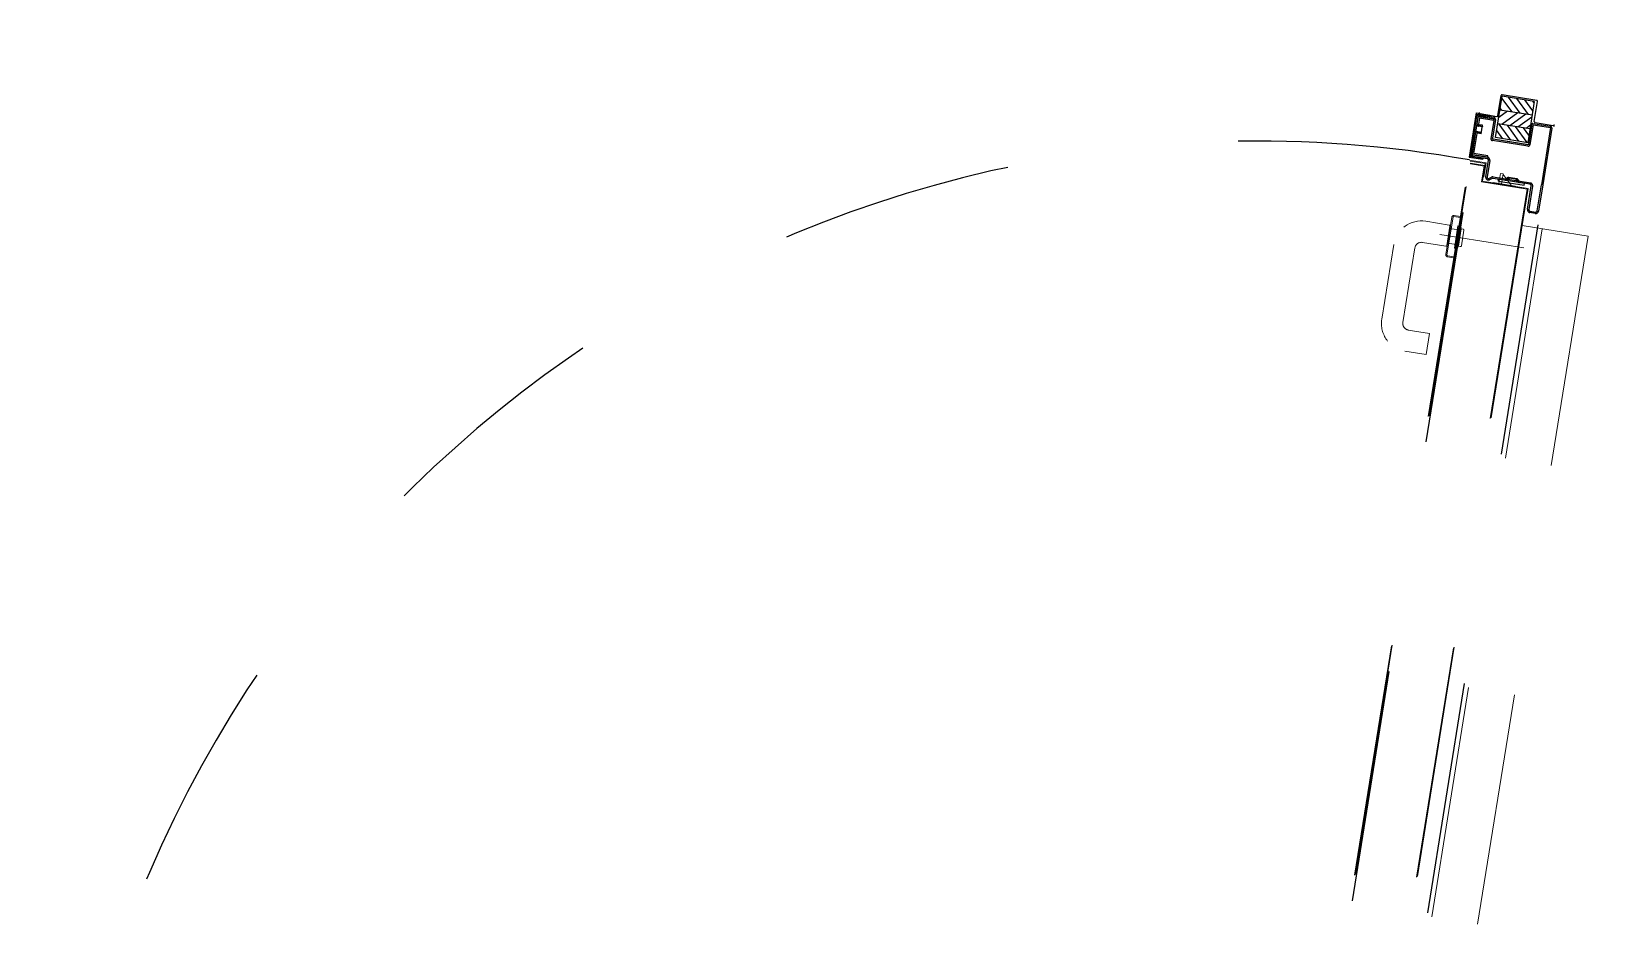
# Model space of a CAD drawing. Header units: centimetres. Extents: x 139057 to 200038, y 34824 to 80516.
# Drawn here: x 164515.4 to 164685.2, y 59885 to 59981.8 of the extents above; entities that cross this region are included whole.
import ezdxf

# ---------------------------------------------------------------- set-up
doc = ezdxf.new("R2010")
doc.units = ezdxf.units.CM
doc.header["$LTSCALE"] = 100
doc.linetypes.add('HIDDEN', pattern=[0.5, 0.25, -0.25])
doc.layers.get('0').update_dxf_attribs({"lineweight": 0})
doc.layers.add('410_STRUTTURE_001-AM_0', color=7, linetype='Continuous', lineweight=0)
doc.layers.add('A-SEGNALETICA', color=250, linetype='Continuous')
doc.layers.add('A-SI-PORTONI TF', color=1, linetype='Continuous')

# ---------------------------------------------------------------- blocks, each defined once
blk = doc.blocks.new('P2_TF113')
at = {"linetype": 'HIDDEN', "lineweight": 0, "ltscale": 10}
for p, q in [((12471, -147.9), (13623.2, -147.9)), ((12471, -219.9), (12471, -147.9)), ((12471, -197.9), (13623.2, -197.9)), ((12430.6, -219.9), (13670, -219.9)), ((12430.6, -219.9), (12430.6, -269.6)), ((12494.5, -305.8), (12494.5, -214.4)), ((12430.4, -234), (12430.4, -258)), ((12431.4, -220.7), (13669.2, -220.7)), ((12431.4, -220.7), (12431.4, -270.4)), ((12431.4, -223.3), (12431.4, -266.3)), ((12430.4, -248.8), (12419.4, -248.8)), ((12419.4, -248.8), (12419.4, -251.8)), ((12430.4, -251.8), (12419.4, -251.8)), ((12429.9, -238.3), (12419.9, -248.8)), ((12430.4, -238.3), (12429.9, -238.3)), ((12410.6, -268.8), (12410.6, -286.9)), ((12425.9, -268.8), (12410.6, -268.8)), ((12411.4, -269.6), (12411.4, -286.1)), ((12425.9, -269.6), (12411.4, -269.6)), ((12413.5, -269.6), (12413.5, -285.4)), ((12413.5, -269.6), (12430.6, -269.6)), ((12414.3, -270.4), (12414.3, -285.4)), ((12414.3, -270.4), (12431.4, -270.4)), ((12425.9, -268.8), (12425.9, -269.6)), ((13689.9, -286.9), (12410.6, -286.9)), ((13689.1, -286.1), (12411.4, -286.1)), ((12413.5, -285.4), (12414.3, -285.4)), ((12472, -286.9), (12472, -293.9)), ((12473.2, -286.9), (12472, -286.9)), ((12473.2, -286.9), (12473.2, -293.9)), ((12482.5, -286.7), (12482.5, -285.7)), ((12482.5, -285.7), (12506.5, -285.7)), ((12482.5, -286.7), (12506.5, -286.7)), ((12482.5, -288), (12482.5, -287)), ((12482.5, -287), (12506.5, -287)), ((12482.5, -288), (12506.5, -288)), ((12483.5, -284.2), (12505.5, -284.2)), ((12483.5, -285.2), (12483.5, -284.2)), ((12483.5, -285.2), (12505.5, -285.2)), ((12485, -283.9), (12485, -281.9)), ((12485, -283.9), (12504, -283.9)), ((12486, -280.9), (12503, -280.9)), ((12486.5, -296.4), (12486.5, -283.9)), ((12502.5, -296.4), (12502.5, -283.9)), ((12504, -283.9), (12504, -281.9)), ((12505.5, -285.2), (12505.5, -284.2)), ((12506.5, -286.7), (12506.5, -285.7)), ((12506.5, -288), (12506.5, -287)), ((12515.8, -286.9), (12515.8, -293.9)), ((12517, -286.9), (12515.8, -286.9)), ((12517, -286.9), (12517, -293.9)), ((12515, -294.7), (12474, -294.7)), ((12515, -295.9), (12474, -295.9)), ((12483, -297.4), (12483, -322.9)), ((12505, -296.4), (12484, -296.4)), ((12484.5, -295.9), (12504.5, -295.9)), ((12506, -297.4), (12506, -322.9)), ((12601.5, -299.9), (12601.5, -322.9)), ((12601.5, -299.9), (12624.5, -299.9)), ((12624.5, -299.9), (12624.5, -322.9)), ((12513, -329.9), (12594.5, -329.9)), ((12513, -352.9), (12594.5, -352.9))]:
    blk.add_line(p, q, dxfattribs=at)
at = {"linetype": 'HIDDEN', "ltscale": 10}
for p, q in [((13217.4, -202.8), (11527.2, -202.8)), ((12359.4, -223.7), (12359.4, -203.8)), ((12359.4, -223.7), (12359.4, -203.8)), ((12360.7, -225.9), (12360.7, -206.9)), ((12360.7, -225.9), (12360.7, -206.9)), ((12362.2, -225.4), (12362.2, -206.4)), ((12362.2, -206.4), (12424.4, -206.4)), ((12362.7, -204.9), (12424.4, -204.9)), ((12424.4, -204.9), (12452.9, -204.9)), ((12452.9, -206.4), (12424.4, -206.4)), ((12424.4, -258.9), (12424.4, -218.4)), ((12425.9, -218.4), (12425.9, -258.9)), ((12427.4, -215.4), (12452.9, -215.4)), ((12452.9, -216.9), (12427.4, -216.9)), ((12454.4, -213.9), (12454.4, -207.9)), ((12455.9, -207.9), (12455.9, -213.9)), ((12335.6, -225.7), (12335.6, -263.3)), ((12335.6, -225.7), (12335.6, -263.3)), ((12335.6, -225.7), (12335.6, -263.3)), ((12335.6, -225.7), (12335.6, -263.3)), ((12358.4, -224.7), (12336.6, -224.7)), ((12358.4, -224.7), (12336.6, -224.7)), ((12347.5, -228.1), (12337.1, -238.4)), ((12338.6, -228.1), (12337.1, -229.6)), ((12337.1, -228.1), (12382.1, -228.1)), ((12337.1, -228.1), (12337.1, -263.1)), ((12352.1, -232.2), (12337.1, -247.2)), ((12352.1, -228.1), (12352.1, -263.1)), ((12352.1, -234.9), (12367.1, -249.9)), ((12354.1, -228.1), (12367.1, -241.1)), ((12361.7, -226.9), (12384.4, -226.9)), ((12361.7, -226.9), (12383.4, -226.9)), ((12362.2, -225.4), (12383.9, -225.4)), ((12363, -228.1), (12367.1, -232.2)), ((12374, -228.1), (12367.1, -234.9)), ((12367.1, -228.1), (12367.1, -263.1)), ((12382.1, -228.8), (12367.1, -243.8)), ((12382.1, -237.6), (12367.1, -252.6)), ((12382.1, -228.1), (12382.1, -263.1)), ((12384.4, -226.9), (12384.4, -265.4)), ((12384.4, -227.9), (12384.4, -265.4)), ((12385.9, -227.4), (12385.9, -265.9)), ((12421.8, -233.4), (12424, -231.2)), ((12421.8, -242.5), (12421.8, -233.4)), ((12422.9, -234.4), (12425.1, -232.3)), ((12422.9, -234.4), (12422.9, -241.4)), ((12425.9, -224.7), (12425.9, -252.7)), ((12427.9, -224.7), (12425.9, -224.7)), ((12427.9, -252.7), (12427.9, -224.7)), ((12430.4, -234), (12430.6, -234)), ((12352.1, -241.1), (12337.1, -256.1)), ((12352.1, -249.9), (12339, -263.1)), ((12352.1, -243.8), (12367.1, -258.8)), ((12382.1, -246.4), (12367.1, -261.4)), ((12421.8, -242.5), (12424, -244.7)), ((12422.9, -241.4), (12425.1, -243.6)), ((12425.9, -252.7), (12427.9, -252.7)), ((12427.9, -252.7), (12425.9, -252.7)), ((12358.4, -264.3), (12336.6, -264.3)), ((12358.4, -264.3), (12336.6, -264.3)), ((12382.1, -263.1), (12337.1, -263.1)), ((12352.1, -261), (12350, -263.1)), ((12352.1, -254.8), (12360.4, -263.1)), ((12359.4, -283.8), (12359.4, -265.3)), ((12359.4, -283.8), (12359.4, -265.3)), ((12360.9, -283.9), (12360.9, -268.4)), ((12362.4, -267.9), (12362.4, -283.9)), ((12362.4, -267.9), (12383.9, -267.9)), ((12362.9, -266.4), (12383.4, -266.4)), ((12362.9, -266.4), (12383.4, -266.4)), ((12362.9, -268), (12362.9, -284.5)), ((12364.4, -268), (12362.9, -268)), ((12364.4, -268), (12364.4, -283.5)), ((12382.1, -255.3), (12374.3, -263.1)), ((12402.9, -268), (12402.9, -283.5)), ((12404.4, -268), (12402.9, -268)), ((12404.4, -268), (12404.4, -284.5)), ((12404.4, -283.9), (12404.4, -268.4)), ((12405.9, -283.9), (12405.9, -268.4)), ((12407.4, -265.4), (12425.4, -265.4)), ((12425.4, -266.9), (12407.4, -266.9)), ((12426.7, -263.1), (12425, -260.7)), ((12426.2, -259.8), (12427.9, -262.2)), ((12430.4, -258), (12430.6, -258)), ((13217.4, -284.8), (11527.2, -284.8)), ((12359.3, -287.9), (12359.3, -272.9)), ((12359.3, -272.9), (12360.3, -272.9)), ((12359.3, -287.9), (12407.3, -287.9)), ((12360.3, -286.9), (12360.3, -272.9)), ((12360.3, -286.9), (12406.3, -286.9)), ((12402.9, -286.9), (12360.9, -286.9)), ((12370.8, -285), (12363.4, -285)), ((12363.9, -285.4), (12402.9, -285.4)), ((12364.4, -283.5), (12370.8, -283.5)), ((12381, -285), (12370.8, -285)), ((12371.3, -279), (12371.3, -283)), ((12380.5, -279), (12371.3, -279)), ((12371.9, -279.5), (12372.8, -279)), ((12372.8, -280), (12371.9, -279.5)), ((12371.9, -280.5), (12372.8, -280)), ((12372.8, -281), (12371.9, -280.5)), ((12371.9, -281.5), (12372.8, -281)), ((12372.8, -282), (12371.9, -281.5)), ((12371.9, -282.5), (12372.8, -282)), ((12372.8, -283), (12371.9, -282.5)), ((12371.9, -283.5), (12372.8, -283)), ((12372.6, -283.8), (12371.9, -283.5)), ((12371.9, -284.5), (12372.4, -284.2)), ((12372.1, -284.5), (12371.9, -284.5)), ((12372.8, -279), (12372.8, -283)), ((12379, -279), (12379, -283)), ((12379.9, -279), (12379, -279.5)), ((12379.9, -280), (12379, -279.5)), ((12379, -280.5), (12379.9, -280)), ((12379.9, -281), (12379, -280.5)), ((12379, -281.5), (12379.9, -281)), ((12379.9, -282), (12379, -281.5)), ((12379, -282.5), (12379.9, -282)), ((12379.9, -283), (12379, -282.5)), ((12379, -283.5), (12379.9, -283)), ((12379.9, -284), (12379, -283.5)), ((12379.5, -284.2), (12379.9, -284)), ((12380.5, -279), (12380.5, -283)), ((12402.9, -283.5), (12381, -283.5)), ((12403.9, -285), (12381, -285)), ((12406.3, -286.9), (12406.3, -272.9)), ((12406.3, -272.9), (12407.3, -272.9)), ((12407.3, -287.9), (12407.3, -272.9))]:
    blk.add_line(p, q, dxfattribs=at)
at = {"linetype": 'HIDDEN'}
for centre, radius, start, end in [((12358.4, -203.8), 1, 0, 90), ((12360.4, -203.8), 1, 90, 180), ((12362.7, -206.9), 2, 90, 180), ((12427.4, -218.4), 3, 90, 180), ((12427.4, -218.4), 1.5, 90, 180), ((12452.9, -207.9), 3, 0, 90), ((12452.9, -207.9), 1.5, 0, 90), ((12452.9, -213.9), 1.5, 270, 360), ((12452.9, -213.9), 3, 270, 0), ((12336.6, -225.7), 1, 90, 180), ((12336.6, -225.7), 1, 90, 180), ((12358.4, -223.7), 1, 270, 0), ((12358.4, -223.7), 1, 270, 0), ((12361.7, -225.9), 1, 180, 270), ((12361.7, -225.9), 1, 180, 270), ((12361.7, -225.9), 1, 180, 270), ((12383.9, -227.4), 2, 0, 90), ((12422.9, -230.1), 1.5, 315, 0), ((12422.9, -230.1), 3, 315, 0), ((12422.9, -245.7), 1.5, 0, 45), ((12422.9, -245.7), 3, 0, 45), ((12336.6, -263.3), 1, 180, 270), ((12336.6, -263.3), 1, 180, 270), ((12358.4, -265.3), 1, 0, 90), ((12358.4, -265.3), 1, 0, 90), ((12362.9, -268.4), 2, 90, 180), ((12383.4, -265.4), 1, 270, 0), ((12383.4, -265.4), 1, 270, 0), ((12383.4, -265.4), 1, 270, 0), ((12383.9, -265.9), 2, 270, 0), ((12407.4, -268.4), 3, 90, 180), ((12407.4, -268.4), 1.5, 90, 180), ((12427.4, -258.9), 3, 180, 215), ((12425.4, -263.9), 3, 270, 35), ((12425.4, -263.9), 1.5, 270, 35), ((12427.4, -258.9), 1.5, 180, 215), ((12358.4, -283.8), 1, 270, 0), ((12360.4, -283.8), 1, 180, 270), ((12363.9, -283.9), 3, 180, 270), ((12363.9, -283.9), 1.5, 180, 270), ((12363.4, -284.5), 0.5, 180, 270), ((12370.8, -283), 2, 270, 0), ((12370.8, -283), 0.5, 270, 0), ((12381, -283), 2, 180, 270), ((12381, -283), 0.5, 180, 270), ((12402.9, -283.9), 3, 270, 0), ((12402.9, -283.9), 1.5, 270, 0), ((12403.9, -284.5), 0.5, 270, 0)]:
    blk.add_arc(centre, radius, start, end, dxfattribs=at)
at = {"linetype": 'HIDDEN', "lineweight": 0}
for centre, radius, start, end in [((12363.9, -283.9), 3, 180, 270), ((12486, -281.9), 1, 90, 180), ((12503, -281.9), 1, 0, 90), ((12474, -293.9), 2, 180, 270), ((12474, -293.9), 0.8, 180, 270), ((12484, -297.4), 1, 90, 180), ((12505, -297.4), 1, 0, 90), ((12515, -293.9), 0.8, 270, 0), ((12515, -293.9), 2, 270, 0), ((12513, -322.9), 30, 180, 270), ((12513, -322.9), 7, 180, 270), ((12594.5, -322.9), 7, 270, 0), ((12594.5, -322.9), 30, 270, 0)]:
    blk.add_arc(centre, radius, start, end, dxfattribs=at)
at = {"linetype": 'HIDDEN', "ltscale": 10}
blk.add_arc((13707.2, -308.9), 1297, 179.0275, 269.0275, dxfattribs=at)

msp = doc.modelspace()

# ---------------------------------------------------------------- linework, layer by layer
at = {"layer": '410_STRUTTURE_001-AM_0', "elevation": 0}
msp.add_lwpolyline([(163356.17, 53141.78), (163520.37, 54440.11), (164095.65, 56200.73), (164490.79, 58856.24), (164549.51, 58847.5), (164640.9, 59416.18, -0.118297), (164996.51, 59908.56), (165346.06, 59367.93), (166491.16, 60108.26, 0.430281), (164624.34, 59502.18), (164524.59, 58881.54), (164465.38, 58890.34), (164066.32, 56207.58), (163490.97, 54446.71), (163326.32, 53144.84, 0.003003), (163316.68, 53012.69, 0.003003)], format="xyb", dxfattribs=at)
at = {"layer": 'A-SEGNALETICA'}
msp.add_arc((166235.32, 58333.75, 0), 2172.41, 122.55489, 171.77275, dxfattribs=at)

# ---------------------------------------------------------------- block references
at = {"layer": 'A-SI-PORTONI TF', "xscale": 0.1, "yscale": 0.1, "zscale": 0.1, "rotation": 260.8700497658871}
msp.add_blockref('P2_TF113', (164895.36, 61188.7, 0), dxfattribs=at)

doc.saveas('drawing.dxf')
